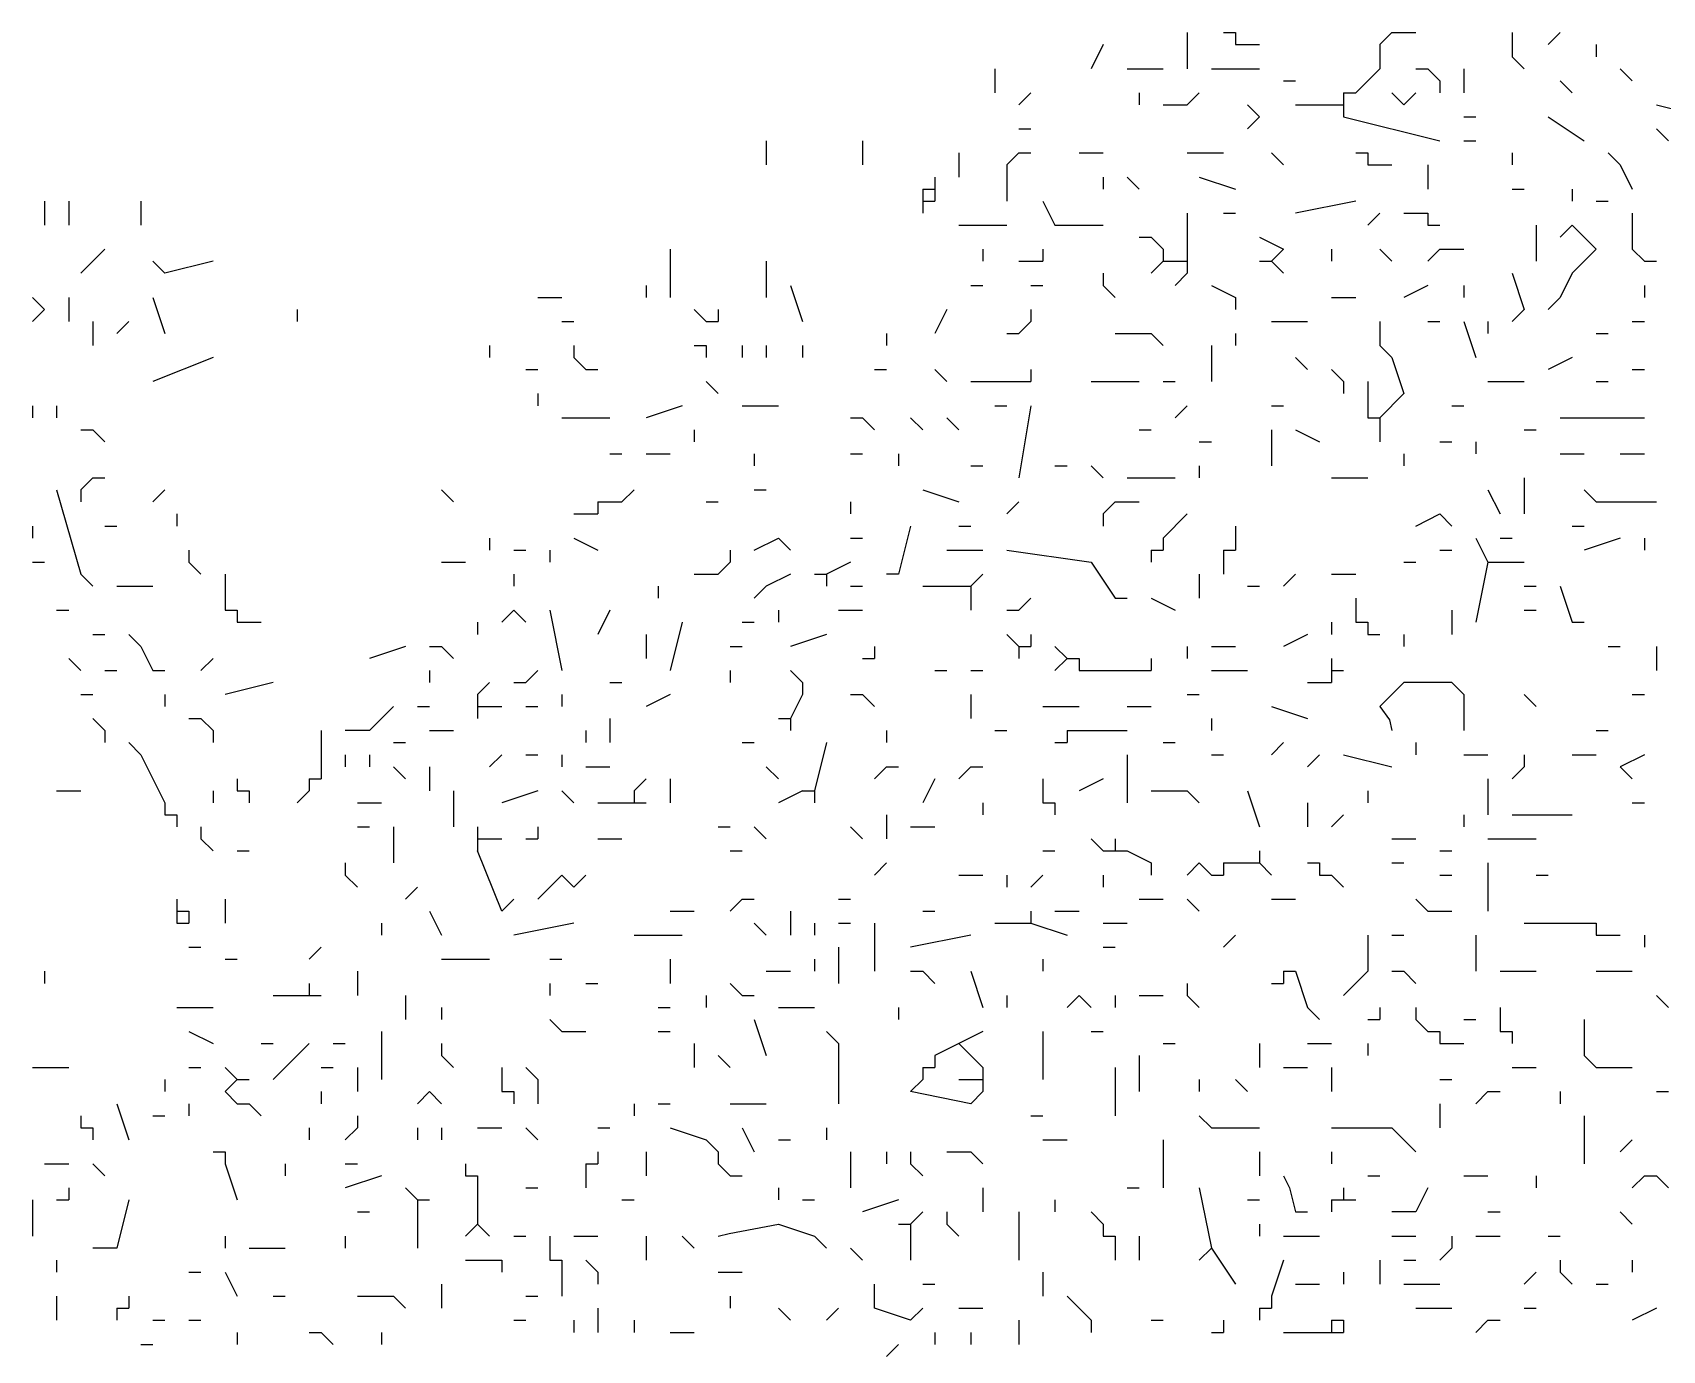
# Model space of a CAD drawing. Header units: inches. Extents: x 0 to 7.16, y 0 to 9.76.
# Drawn here: x 1.1 to 2.455, y 6.885 to 7.98 of the extents above; entities that cross this region are included whole.
import ezdxf

# ---------------------------------------------------------------- set-up
doc = ezdxf.new("R2010")
doc.units = ezdxf.units.IN
doc.header["$MEASUREMENT"] = 0

# ---------------------------------------------------------------- blocks, each defined once
blk = doc.blocks.new('drevoo')
at = {"linetype": 'Continuous'}
for points in [[(183.1402, -559.6401), (183.1302, -559.6601)], [(183.2102, -559.6301), (183.2102, -559.6601)], [(183.2402, -559.6301), (183.2502, -559.6301)], [(183.2502, -559.6301), (183.2502, -559.6401)], [(183.2502, -559.6401), (183.2602, -559.6401)], [(183.2602, -559.6401), (183.2702, -559.6401)], [(183.3702, -559.6401), (183.3702, -559.6601), (183.3502, -559.6801)], [(183.3802, -559.6301), (183.3702, -559.6401)], [(183.3802, -559.6301), (183.4002, -559.6301)], [(183.4802, -559.6301), (183.4802, -559.6501)], [(183.5202, -559.6301), (183.5102, -559.6401)], [(183.5502, -559.6401), (183.5502, -559.6501)], [(183.4802, -559.6501), (183.4902, -559.6601)], [(183.0502, -559.6601), (183.0502, -559.6801)], [(183.1602, -559.6601), (183.1902, -559.6601)], [(183.2302, -559.6601), (183.2702, -559.6601)], [(183.4002, -559.6601), (183.4102, -559.6601)], [(183.4102, -559.6601), (183.4202, -559.6701)], [(183.4402, -559.6601), (183.4402, -559.6801)], [(183.5702, -559.6601), (183.5802, -559.6701)], [(183.0802, -559.6801), (183.0702, -559.6901)], [(183.1702, -559.6801), (183.1702, -559.6901)], [(183.2202, -559.6801), (183.2102, -559.6901)], [(183.2902, -559.6701), (183.3002, -559.6701)], [(183.3402, -559.6801), (183.3402, -559.6901)], [(183.3402, -559.6801), (183.3502, -559.6801)], [(183.3802, -559.6801), (183.3902, -559.6901)], [(183.4002, -559.6801), (183.3902, -559.6901)], [(183.4202, -559.6701), (183.4202, -559.6801)], [(183.5202, -559.6701), (183.5302, -559.6801)], [(183.1902, -559.6901), (183.2102, -559.6901)], [(183.2602, -559.6901), (183.2702, -559.7001)], [(183.3002, -559.6901), (183.3302, -559.6901)], [(183.3302, -559.6901), (183.3402, -559.6901)], [(183.3402, -559.6901), (183.3402, -559.7001)], [(183.6002, -559.6901), (183.6402, -559.7001)], [(183.2702, -559.7001), (183.2602, -559.7101)], [(183.3402, -559.7001), (183.4202, -559.7201)], [(183.4402, -559.7001), (183.4502, -559.7001)], [(183.5102, -559.7001), (183.5402, -559.7201)], [(182.8602, -559.7201), (182.8602, -559.7401)], [(182.9402, -559.7201), (182.9402, -559.7401)], [(183.0702, -559.7101), (183.0802, -559.7101)], [(183.4402, -559.7201), (183.4502, -559.7201)], [(183.6002, -559.7101), (183.6102, -559.7201)], [(183.0202, -559.7301), (183.0202, -559.7501)], [(183.0702, -559.7301), (183.0602, -559.7401)], [(183.0702, -559.7301), (183.0802, -559.7301)], [(183.1202, -559.7301), (183.1402, -559.7301)], [(183.2102, -559.7301), (183.2402, -559.7301)], [(183.2802, -559.7301), (183.2902, -559.7401)], [(183.3502, -559.7301), (183.3602, -559.7301)], [(183.3602, -559.7301), (183.3602, -559.7401)], [(183.4802, -559.7301), (183.4802, -559.7401)], [(183.5602, -559.7301), (183.5702, -559.7401)], [(183.0002, -559.7501), (183.0002, -559.7601)], [(183.0602, -559.7401), (183.0602, -559.7701)], [(183.1402, -559.7501), (183.1402, -559.7601)], [(183.1602, -559.7501), (183.1702, -559.7601)], [(183.2202, -559.7501), (183.2502, -559.7601)], [(183.3602, -559.7401), (183.3702, -559.7401)], [(183.3702, -559.7401), (183.3802, -559.7401)], [(183.4102, -559.7401), (183.4102, -559.7601)], [(183.5702, -559.7401), (183.5802, -559.7601)], [(182.9902, -559.7601), (182.9902, -559.7701)], [(182.9902, -559.7601), (183.0002, -559.7601)], [(183.0002, -559.7601), (183.0002, -559.7701)], [(183.4802, -559.7601), (183.4902, -559.7601)], [(183.5302, -559.7601), (183.5302, -559.7701)], [(182.2602, -559.7701), (182.2602, -559.7901)], [(182.2802, -559.7701), (182.2802, -559.7901)], [(182.3402, -559.7701), (182.3402, -559.7901)], [(182.9902, -559.7701), (182.9902, -559.7801)], [(182.9902, -559.7701), (183.0002, -559.7701)], [(183.0902, -559.7701), (183.1002, -559.7901), (183.1402, -559.7901)], [(183.3502, -559.7701), (183.3002, -559.7801)], [(183.5502, -559.7701), (183.5602, -559.7701)], [(183.0202, -559.7901), (183.0602, -559.7901)], [(183.2102, -559.7801), (183.2102, -559.8101)], [(183.2402, -559.7801), (183.2502, -559.7801)], [(183.3702, -559.7801), (183.3602, -559.7901)], [(183.3902, -559.7801), (183.4002, -559.7801)], [(183.4002, -559.7801), (183.4102, -559.7801)], [(183.4102, -559.7801), (183.4102, -559.7901)], [(183.4102, -559.7901), (183.4202, -559.7901)], [(183.5002, -559.7901), (183.5002, -559.8201)], [(183.5302, -559.7901), (183.5202, -559.8001)], [(183.5302, -559.7901), (183.5502, -559.8101), (183.5402, -559.8201)], [(183.5802, -559.7801), (183.5802, -559.8101)], [(183.1702, -559.8001), (183.1802, -559.8001)], [(183.1802, -559.8001), (183.1902, -559.8101)], [(183.2702, -559.8001), (183.2902, -559.8101), (183.2802, -559.8201)], [(182.3102, -559.8101), (182.3002, -559.8201)], [(182.7802, -559.8101), (182.7802, -559.8501)], [(183.0402, -559.8101), (183.0402, -559.8201)], [(183.0902, -559.8101), (183.0902, -559.8201)], [(183.1902, -559.8101), (183.1902, -559.8201)], [(183.2102, -559.8101), (183.2102, -559.8201)], [(183.3302, -559.8101), (183.3302, -559.8201)], [(183.3702, -559.8101), (183.3802, -559.8201)], [(183.4202, -559.8101), (183.4102, -559.8201)], [(183.4202, -559.8101), (183.4402, -559.8101)], [(183.5802, -559.8101), (183.5902, -559.8201)], [(182.3002, -559.8201), (182.2902, -559.8301)], [(182.3502, -559.8201), (182.3602, -559.8301)], [(182.4002, -559.8201), (182.3602, -559.8301)], [(182.8602, -559.8201), (182.8602, -559.8501)], [(183.0702, -559.8201), (183.0802, -559.8201)], [(183.0802, -559.8201), (183.0902, -559.8201)], [(183.1402, -559.8301), (183.1402, -559.8401)], [(183.1902, -559.8201), (183.1802, -559.8301)], [(183.1902, -559.8201), (183.2002, -559.8201)], [(183.2002, -559.8201), (183.2102, -559.8201)], [(183.2102, -559.8301), (183.2002, -559.8401)], [(183.2102, -559.8201), (183.2102, -559.8301)], [(183.2702, -559.8201), (183.2802, -559.8201)], [(183.2802, -559.8201), (183.2902, -559.8301)], [(183.4802, -559.8301), (183.4902, -559.8601)], [(183.5302, -559.8301), (183.5202, -559.8501)], [(183.5402, -559.8201), (183.5302, -559.8301)], [(183.5902, -559.8201), (183.6002, -559.8201)], [(182.7602, -559.8401), (182.7602, -559.8501)], [(182.8802, -559.8401), (182.8902, -559.8701)], [(183.0302, -559.8401), (183.0402, -559.8401)], [(183.0802, -559.8401), (183.0902, -559.8401)], [(183.1402, -559.8401), (183.1502, -559.8501)], [(183.2302, -559.8401), (183.2502, -559.8501), (183.2502, -559.8601)], [(183.4102, -559.8401), (183.3902, -559.8501)], [(183.4402, -559.8401), (183.4402, -559.8501)], [(183.5902, -559.8401), (183.5902, -559.8501)], [(182.2502, -559.8501), (182.2602, -559.8601)], [(182.2802, -559.8501), (182.2802, -559.8701)], [(182.3502, -559.8501), (182.3602, -559.8801)], [(182.6702, -559.8501), (182.6902, -559.8501)], [(183.3302, -559.8501), (183.3502, -559.8501)], [(183.5202, -559.8501), (183.5102, -559.8601)], [(182.2602, -559.8601), (182.2502, -559.8701)], [(182.3002, -559.8701), (182.3002, -559.8901)], [(182.3302, -559.8701), (182.3202, -559.8801)], [(182.4702, -559.8601), (182.4702, -559.8701)], [(182.6902, -559.8701), (182.7002, -559.8701)], [(182.8002, -559.8601), (182.8102, -559.8701)], [(182.8102, -559.8701), (182.8202, -559.8701)], [(182.8202, -559.8601), (182.8202, -559.8701)], [(183.0102, -559.8601), (183.0002, -559.8801)], [(183.0802, -559.8701), (183.0702, -559.8801)], [(183.0802, -559.8601), (183.0802, -559.8701)], [(183.2802, -559.8701), (183.3102, -559.8701)], [(183.3702, -559.8701), (183.3702, -559.8901)], [(183.4102, -559.8701), (183.4202, -559.8701)], [(183.4402, -559.8701), (183.4502, -559.9001)], [(183.4602, -559.8701), (183.4602, -559.8801)], [(183.4902, -559.8601), (183.4802, -559.8701)], [(183.5802, -559.8701), (183.5902, -559.8701)], [(182.9602, -559.8801), (182.9602, -559.8901)], [(183.0602, -559.8801), (183.0702, -559.8801)], [(183.1502, -559.8801), (183.1802, -559.8801)], [(183.1802, -559.8801), (183.1902, -559.8901)], [(183.2502, -559.8801), (183.2502, -559.8901)], [(183.5502, -559.8801), (183.5602, -559.8801)], [(182.6302, -559.8901), (182.6302, -559.9001)], [(182.7002, -559.8901), (182.7002, -559.9001)], [(182.8002, -559.8901), (182.8102, -559.8901)], [(182.8102, -559.8901), (182.8102, -559.9001)], [(182.8402, -559.8901), (182.8402, -559.9001)], [(182.8602, -559.8901), (182.8602, -559.9001)], [(182.8902, -559.8901), (182.8902, -559.9001)], [(183.2302, -559.8901), (183.2302, -559.9201)], [(183.3702, -559.8901), (183.3802, -559.9001)], [(182.4002, -559.9001), (182.3502, -559.9201)], [(182.6602, -559.9101), (182.6702, -559.9101)], [(182.7002, -559.9001), (182.7102, -559.9101)], [(182.7102, -559.9101), (182.7202, -559.9101)], [(182.9502, -559.9101), (182.9602, -559.9101)], [(183.0002, -559.9101), (183.0102, -559.9201)], [(183.0802, -559.9101), (183.0802, -559.9201)], [(183.3002, -559.9001), (183.3102, -559.9101)], [(183.3302, -559.9101), (183.3402, -559.9201)], [(183.3802, -559.9001), (183.3902, -559.9301), (183.3702, -559.9501)], [(183.5302, -559.9001), (183.5102, -559.9101)], [(183.5802, -559.9101), (183.5902, -559.9101)], [(182.8102, -559.9201), (182.8202, -559.9301)], [(183.0302, -559.9201), (183.0702, -559.9201)], [(183.0702, -559.9201), (183.0802, -559.9201)], [(183.1302, -559.9201), (183.1702, -559.9201)], [(183.1902, -559.9201), (183.2002, -559.9201)], [(183.3402, -559.9201), (183.3402, -559.9301)], [(183.3602, -559.9201), (183.3602, -559.9401)], [(183.4602, -559.9201), (183.4902, -559.9201)], [(183.5502, -559.9201), (183.5602, -559.9201)], [(182.2502, -559.9401), (182.2502, -559.9501)], [(182.2702, -559.9401), (182.2702, -559.9501)], [(182.6702, -559.9301), (182.6702, -559.9401)], [(182.7902, -559.9401), (182.7602, -559.9501)], [(182.8402, -559.9401), (182.8702, -559.9401)], [(183.0502, -559.9401), (183.0602, -559.9401)], [(183.0802, -559.9401), (183.0702, -560.0001)], [(183.2102, -559.9401), (183.2002, -559.9501)], [(183.2802, -559.9401), (183.2902, -559.9401)], [(183.3602, -559.9401), (183.3602, -559.9501)], [(183.4302, -559.9401), (183.4402, -559.9401)], [(182.6902, -559.9501), (182.7302, -559.9501)], [(182.9302, -559.9501), (182.9402, -559.9501)], [(182.9402, -559.9501), (182.9502, -559.9601)], [(182.9802, -559.9501), (182.9902, -559.9601)], [(183.0102, -559.9501), (183.0202, -559.9601)], [(183.3602, -559.9501), (183.3702, -559.9501)], [(183.3702, -559.9501), (183.3702, -559.9601)], [(183.5202, -559.9501), (183.5902, -559.9501)], [(182.2902, -559.9601), (182.3002, -559.9601)], [(182.3002, -559.9601), (182.3102, -559.9701)], [(182.8002, -559.9601), (182.8002, -559.9701)], [(183.1702, -559.9601), (183.1802, -559.9601)], [(183.2802, -559.9601), (183.2802, -559.9901)], [(183.3002, -559.9601), (183.3202, -559.9701)], [(183.3702, -559.9601), (183.3702, -559.9701)], [(183.4902, -559.9601), (183.5002, -559.9601)], [(182.7302, -559.9801), (182.7402, -559.9801)], [(182.7602, -559.9801), (182.7802, -559.9801)], [(182.8502, -559.9801), (182.8502, -559.9901)], [(182.9302, -559.9801), (182.9402, -559.9801)], [(182.9702, -559.9801), (182.9702, -559.9901)], [(183.2202, -559.9701), (183.2302, -559.9701)], [(183.3902, -559.9801), (183.3902, -559.9901)], [(183.4202, -559.9701), (183.4302, -559.9701)], [(183.4502, -559.9701), (183.4502, -559.9801)], [(183.5202, -559.9801), (183.5402, -559.9801)], [(183.5702, -559.9801), (183.5902, -559.9801)], [(183.0302, -559.9901), (183.0402, -559.9901)], [(183.1002, -559.9901), (183.1102, -559.9901)], [(183.1302, -559.9901), (183.1402, -560.0001)], [(183.2202, -559.9901), (183.2202, -560.0001)], [(182.3002, -560.0001), (182.2902, -560.0101)], [(182.3002, -560.0001), (182.3102, -560.0001)], [(183.1602, -560.0001), (183.2002, -560.0001)], [(183.3302, -560.0001), (183.3602, -560.0001)], [(183.4902, -560.0001), (183.4902, -560.0301)], [(182.2702, -560.0101), (182.2902, -560.0801)], [(182.2902, -560.0101), (182.2902, -560.0201)], [(182.3602, -560.0101), (182.3502, -560.0201)], [(182.5902, -560.0101), (182.6002, -560.0201)], [(182.7202, -560.0201), (182.7202, -560.0301)], [(182.7202, -560.0201), (182.7302, -560.0201)], [(182.7302, -560.0201), (182.7402, -560.0201)], [(182.7502, -560.0101), (182.7402, -560.0201)], [(182.8102, -560.0201), (182.8202, -560.0201)], [(182.8502, -560.0101), (182.8602, -560.0101)], [(182.9302, -560.0201), (182.9302, -560.0301)], [(182.9902, -560.0101), (183.0202, -560.0201)], [(183.0702, -560.0201), (183.0602, -560.0301)], [(183.1502, -560.0201), (183.1402, -560.0301)], [(183.1502, -560.0201), (183.1702, -560.0201)], [(183.4602, -560.0101), (183.4702, -560.0301)], [(183.5402, -560.0101), (183.5502, -560.0201), (183.6002, -560.0201)], [(182.3702, -560.0301), (182.3702, -560.0401)], [(182.7002, -560.0301), (182.7102, -560.0301)], [(182.7102, -560.0301), (182.7202, -560.0301)], [(183.1402, -560.0301), (183.1402, -560.0401)], [(183.2102, -560.0301), (183.1902, -560.0501)], [(183.4002, -560.0401), (183.4202, -560.0301), (183.4302, -560.0401)], [(182.2502, -560.0401), (182.2502, -560.0501)], [(182.3102, -560.0401), (182.3202, -560.0401)], [(182.9802, -560.0401), (182.9702, -560.0801), (182.9602, -560.0801)], [(183.0202, -560.0401), (183.0302, -560.0401)], [(183.2502, -560.0401), (183.2502, -560.0501)], [(183.5302, -560.0401), (183.5402, -560.0401)], [(182.3802, -560.0601), (182.3802, -560.0701)], [(182.6302, -560.0501), (182.6302, -560.0601)], [(182.6502, -560.0601), (182.6602, -560.0601)], [(182.6802, -560.0601), (182.6802, -560.0701)], [(182.7002, -560.0501), (182.7202, -560.0601)], [(182.8302, -560.0601), (182.8302, -560.0701)], [(182.8502, -560.0601), (182.8702, -560.0501), (182.8802, -560.0601)], [(182.9302, -560.0501), (182.9402, -560.0501)], [(183.0102, -560.0601), (183.0402, -560.0601)], [(183.0602, -560.0601), (183.1302, -560.0701), (183.1502, -560.1001), (183.1602, -560.1001)], [(183.1802, -560.0601), (183.1802, -560.0701)], [(183.1802, -560.0601), (183.1902, -560.0601)], [(183.1902, -560.0501), (183.1902, -560.0601)], [(183.2402, -560.0601), (183.2402, -560.0701)], [(183.2402, -560.0601), (183.2502, -560.0601)], [(183.2502, -560.0501), (183.2502, -560.0601)], [(183.4202, -560.0601), (183.4302, -560.0601)], [(183.4502, -560.0501), (183.4602, -560.0701)], [(183.4702, -560.0501), (183.4802, -560.0501)], [(183.5702, -560.0501), (183.5402, -560.0601)], [(183.5902, -560.0501), (183.5902, -560.0601)], [(182.2502, -560.0701), (182.2602, -560.0701)], [(182.3802, -560.0701), (182.3902, -560.0801)], [(182.5902, -560.0701), (182.6102, -560.0701)], [(182.8302, -560.0701), (182.8202, -560.0801)], [(182.9302, -560.0701), (182.9102, -560.0801)], [(183.2402, -560.0701), (183.2402, -560.0801)], [(183.3902, -560.0701), (183.4002, -560.0701)], [(183.4602, -560.0701), (183.4502, -560.1201)], [(183.4602, -560.0701), (183.4902, -560.0701)], [(182.2902, -560.0801), (182.3002, -560.0901)], [(182.4102, -560.0801), (182.4102, -560.1001)], [(182.6502, -560.0801), (182.6502, -560.0901)], [(182.8002, -560.0801), (182.8202, -560.0801)], [(182.8802, -560.0801), (182.8602, -560.0901)], [(182.9002, -560.0801), (182.9102, -560.0801)], [(182.9102, -560.0801), (182.9102, -560.0901)], [(183.0402, -560.0801), (183.0302, -560.0901)], [(183.2202, -560.0801), (183.2202, -560.1001)], [(183.3002, -560.0801), (183.2902, -560.0901)], [(183.3302, -560.0801), (183.3502, -560.0801)], [(182.3202, -560.0901), (182.3502, -560.0901)], [(182.4102, -560.1001), (182.4102, -560.1101)], [(182.7702, -560.0901), (182.7702, -560.1001)], [(182.8602, -560.0901), (182.8502, -560.1001)], [(182.9302, -560.0901), (182.9402, -560.0901)], [(182.9902, -560.0901), (183.0202, -560.0901)], [(183.0202, -560.0901), (183.0302, -560.0901)], [(183.0302, -560.0901), (183.0302, -560.1001)], [(183.0302, -560.1001), (183.0302, -560.1101)], [(183.0802, -560.1001), (183.0702, -560.1101)], [(183.1802, -560.1001), (183.2002, -560.1101)], [(183.2602, -560.0901), (183.2702, -560.0901)], [(183.3502, -560.1001), (183.3502, -560.1101)], [(183.4902, -560.0901), (183.5002, -560.0901)], [(183.5202, -560.0901), (183.5302, -560.1201), (183.5402, -560.1201)], [(182.2702, -560.1101), (182.2802, -560.1101)], [(182.4102, -560.1101), (182.4202, -560.1101)], [(182.4202, -560.1101), (182.4202, -560.1201)], [(182.6402, -560.1201), (182.6502, -560.1101), (182.6602, -560.1201)], [(182.6802, -560.1101), (182.6902, -560.1601)], [(182.7302, -560.1101), (182.7202, -560.1301)], [(182.8702, -560.1101), (182.8702, -560.1201)], [(182.9202, -560.1101), (182.9402, -560.1101)], [(183.0602, -560.1101), (183.0702, -560.1101)], [(183.3502, -560.1101), (183.3502, -560.1201)], [(183.4302, -560.1101), (183.4302, -560.1301)], [(183.4902, -560.1101), (183.5002, -560.1101)], [(182.4202, -560.1201), (182.4302, -560.1201)], [(182.4302, -560.1201), (182.4402, -560.1201)], [(182.6202, -560.1201), (182.6202, -560.1301)], [(182.7902, -560.1201), (182.7802, -560.1601)], [(182.8402, -560.1201), (182.8502, -560.1201)], [(183.3302, -560.1201), (183.3302, -560.1301)], [(183.3502, -560.1201), (183.3602, -560.1201)], [(183.3602, -560.1201), (183.3602, -560.1301)], [(182.3002, -560.1301), (182.3102, -560.1301)], [(182.3302, -560.1301), (182.3402, -560.1401)], [(182.3402, -560.1401), (182.3502, -560.1601), (182.3602, -560.1601)], [(182.5602, -560.1401), (182.5302, -560.1501)], [(182.5802, -560.1401), (182.5902, -560.1401)], [(182.5902, -560.1401), (182.6002, -560.1501)], [(182.7602, -560.1301), (182.7602, -560.1501)], [(182.8302, -560.1401), (182.8402, -560.1401)], [(182.9102, -560.1301), (182.8802, -560.1401)], [(182.9502, -560.1401), (182.9502, -560.1501)], [(183.0602, -560.1301), (183.0702, -560.1401)], [(183.0702, -560.1401), (183.0702, -560.1501)], [(183.0702, -560.1401), (183.0802, -560.1401)], [(183.0802, -560.1301), (183.0802, -560.1401)], [(183.1002, -560.1401), (183.1102, -560.1501)], [(183.2102, -560.1401), (183.2102, -560.1501)], [(183.2302, -560.1401), (183.2502, -560.1401)], [(183.3102, -560.1301), (183.2902, -560.1401)], [(183.3602, -560.1301), (183.3702, -560.1301)], [(183.3902, -560.1301), (183.3902, -560.1401)], [(183.5602, -560.1401), (183.5702, -560.1401)], [(183.6002, -560.1401), (183.6002, -560.1601)], [(182.2802, -560.1501), (182.2902, -560.1601)], [(182.4002, -560.1501), (182.3902, -560.1601)], [(182.9402, -560.1501), (182.9502, -560.1501)], [(183.1102, -560.1501), (183.1002, -560.1601)], [(183.1102, -560.1501), (183.1202, -560.1501)], [(183.1202, -560.1501), (183.1202, -560.1601)], [(183.1802, -560.1501), (183.1802, -560.1601)], [(183.3302, -560.1501), (183.3302, -560.1601)], [(182.3102, -560.1601), (182.3202, -560.1601)], [(182.4502, -560.1701), (182.4102, -560.1801)], [(182.5802, -560.1601), (182.5802, -560.1701)], [(182.6302, -560.1701), (182.6202, -560.1801)], [(182.6502, -560.1701), (182.6602, -560.1701)], [(182.6702, -560.1601), (182.6602, -560.1701)], [(182.7302, -560.1701), (182.7402, -560.1701)], [(182.8302, -560.1601), (182.8302, -560.1701)], [(182.8802, -560.1601), (182.8902, -560.1701)], [(182.8902, -560.1701), (182.8902, -560.1801)], [(183.0002, -560.1601), (183.0102, -560.1601)], [(183.0302, -560.1601), (183.0402, -560.1601)], [(183.1202, -560.1601), (183.1302, -560.1601)], [(183.1302, -560.1601), (183.1702, -560.1601)], [(183.1702, -560.1601), (183.1802, -560.1601)], [(183.2302, -560.1601), (183.2602, -560.1601)], [(183.3102, -560.1701), (183.3202, -560.1701)], [(183.3202, -560.1701), (183.3302, -560.1701)], [(183.3302, -560.1601), (183.3302, -560.1701)], [(183.3302, -560.1601), (183.3402, -560.1601)], [(183.4302, -560.1701), (183.3902, -560.1701), (183.3702, -560.1901), (183.3782, -560.2011), (183.3802, -560.2101)], [(183.4302, -560.1701), (183.4402, -560.1801)], [(182.2902, -560.1801), (182.3002, -560.1801)], [(182.3602, -560.1801), (182.3602, -560.1901)], [(182.6202, -560.1801), (182.6202, -560.1901)], [(182.6902, -560.1801), (182.6902, -560.1901)], [(182.7802, -560.1801), (182.7602, -560.1901)], [(182.8902, -560.1801), (182.8802, -560.2001)], [(182.9302, -560.1801), (182.9402, -560.1801)], [(182.9402, -560.1801), (182.9502, -560.1901)], [(183.0302, -560.1801), (183.0302, -560.2001)], [(183.2102, -560.1801), (183.2202, -560.1801)], [(183.4402, -560.1801), (183.4402, -560.2101)], [(183.4902, -560.1801), (183.5002, -560.1901)], [(183.5802, -560.1801), (183.5902, -560.1801)], [(182.5502, -560.1901), (182.5302, -560.2101), (182.5102, -560.2101)], [(182.5702, -560.1901), (182.5802, -560.1901)], [(182.6202, -560.1901), (182.6202, -560.2001)], [(182.6202, -560.1901), (182.6302, -560.1901)], [(182.6302, -560.1901), (182.6402, -560.1901)], [(182.6602, -560.1901), (182.6702, -560.1901)], [(183.0902, -560.1901), (183.1202, -560.1901)], [(183.1602, -560.1901), (183.1802, -560.1901)], [(183.2802, -560.1901), (183.3102, -560.2001)], [(182.3002, -560.2001), (182.3102, -560.2101)], [(182.3102, -560.2101), (182.3102, -560.2201)], [(182.3802, -560.2001), (182.3902, -560.2001)], [(182.3902, -560.2001), (182.4002, -560.2101)], [(182.4002, -560.2101), (182.4002, -560.2201)], [(182.4902, -560.2101), (182.4902, -560.2401)], [(182.5802, -560.2101), (182.6002, -560.2101)], [(182.7102, -560.2101), (182.7102, -560.2201)], [(182.7302, -560.2001), (182.7302, -560.2201)], [(182.8702, -560.2001), (182.8802, -560.2001)], [(182.8802, -560.2001), (182.8802, -560.2101)], [(182.9602, -560.2101), (182.9602, -560.2201)], [(183.0502, -560.2101), (183.0602, -560.2101)], [(183.1102, -560.2101), (183.1102, -560.2201)], [(183.1102, -560.2101), (183.1202, -560.2101)], [(183.1202, -560.2101), (183.1602, -560.2101)], [(183.2302, -560.2001), (183.2302, -560.2101)], [(183.5502, -560.2101), (183.5602, -560.2101)], [(182.3302, -560.2201), (182.3402, -560.2301)], [(182.5502, -560.2201), (182.5602, -560.2201)], [(182.8402, -560.2201), (182.8502, -560.2201)], [(182.9102, -560.2201), (182.9002, -560.2601)], [(183.1002, -560.2201), (183.1102, -560.2201)], [(183.1902, -560.2201), (183.2002, -560.2201)], [(183.2902, -560.2201), (183.2802, -560.2301)], [(183.4002, -560.2201), (183.4002, -560.2301)], [(182.3402, -560.2301), (182.3602, -560.2701)], [(182.5102, -560.2301), (182.5102, -560.2401)], [(182.5302, -560.2301), (182.5302, -560.2401)], [(182.6402, -560.2301), (182.6302, -560.2401)], [(182.6602, -560.2301), (182.6702, -560.2301)], [(182.6902, -560.2301), (182.6902, -560.2401)], [(183.1602, -560.2301), (183.1602, -560.2701)], [(183.2302, -560.2301), (183.2402, -560.2301)], [(183.3202, -560.2301), (183.3102, -560.2401)], [(183.3402, -560.2301), (183.3802, -560.2401)], [(183.4402, -560.2301), (183.4602, -560.2301)], [(183.4902, -560.2301), (183.4902, -560.2401)], [(183.5302, -560.2301), (183.5502, -560.2301)], [(183.5902, -560.2301), (183.5702, -560.2401)], [(182.4202, -560.2501), (182.4202, -560.2601)], [(182.4802, -560.2501), (182.4802, -560.2601)], [(182.4802, -560.2501), (182.4902, -560.2501)], [(182.4902, -560.2401), (182.4902, -560.2501)], [(182.5502, -560.2401), (182.5602, -560.2501)], [(182.5802, -560.2401), (182.5802, -560.2601)], [(182.7102, -560.2401), (182.7302, -560.2401)], [(182.7602, -560.2501), (182.7502, -560.2601)], [(182.7802, -560.2501), (182.7802, -560.2701)], [(182.8602, -560.2401), (182.8702, -560.2501)], [(182.9602, -560.2401), (182.9502, -560.2501)], [(182.9602, -560.2401), (182.9702, -560.2401)], [(183.0002, -560.2501), (182.9902, -560.2701)], [(183.0302, -560.2401), (183.0202, -560.2501)], [(183.0302, -560.2401), (183.0402, -560.2401)], [(183.0902, -560.2501), (183.0902, -560.2601)], [(183.1402, -560.2501), (183.1202, -560.2601)], [(183.4602, -560.2501), (183.4602, -560.2801)], [(183.4902, -560.2401), (183.4802, -560.2501)], [(183.5702, -560.2401), (183.5802, -560.2501)], [(182.2702, -560.2601), (182.2902, -560.2601)], [(182.4002, -560.2601), (182.4002, -560.2701)], [(182.4202, -560.2601), (182.4302, -560.2601)], [(182.4302, -560.2601), (182.4302, -560.2701)], [(182.4802, -560.2601), (182.4702, -560.2701)], [(182.6002, -560.2601), (182.6002, -560.2901)], [(182.6702, -560.2601), (182.6402, -560.2701)], [(182.6902, -560.2601), (182.7002, -560.2701)], [(182.7502, -560.2601), (182.7502, -560.2701)], [(182.8902, -560.2601), (182.8702, -560.2701)], [(182.8902, -560.2601), (182.9002, -560.2601)], [(182.9002, -560.2601), (182.9002, -560.2701)], [(183.0902, -560.2601), (183.0902, -560.2701)], [(183.1802, -560.2601), (183.2102, -560.2601)], [(183.2102, -560.2601), (183.2202, -560.2701)], [(183.2602, -560.2601), (183.2702, -560.2901)], [(183.3602, -560.2601), (183.3602, -560.2701)], [(182.3602, -560.2701), (182.3602, -560.2801)], [(182.5202, -560.2701), (182.5402, -560.2701)], [(182.7202, -560.2701), (182.7402, -560.2701)], [(182.7402, -560.2701), (182.7502, -560.2701)], [(182.7502, -560.2701), (182.7602, -560.2701)], [(183.0402, -560.2701), (183.0402, -560.2801)], [(183.0902, -560.2701), (183.1002, -560.2701)], [(183.1002, -560.2701), (183.1002, -560.2801)], [(183.3102, -560.2701), (183.3102, -560.2901)], [(183.5802, -560.2701), (183.5902, -560.2701)], [(182.3602, -560.2801), (182.3702, -560.2801)], [(182.3702, -560.2801), (182.3702, -560.2901)], [(182.3902, -560.2901), (182.3902, -560.3001)], [(182.5202, -560.2901), (182.5302, -560.2901)], [(182.5502, -560.2901), (182.5502, -560.3201)], [(182.6202, -560.2901), (182.6202, -560.3001)], [(182.6702, -560.2901), (182.6702, -560.3001)], [(182.8202, -560.2901), (182.8302, -560.2901)], [(182.8502, -560.2901), (182.8602, -560.3001)], [(182.9302, -560.2901), (182.9402, -560.3001)], [(182.9602, -560.2801), (182.9602, -560.3001)], [(182.9802, -560.2901), (183.0002, -560.2901)], [(183.3402, -560.2801), (183.3302, -560.2901)], [(183.4402, -560.2801), (183.4402, -560.2901)], [(183.4802, -560.2801), (183.5302, -560.2801)], [(182.3902, -560.3001), (182.4002, -560.3101)], [(182.6202, -560.3001), (182.6202, -560.3101)], [(182.6202, -560.3001), (182.6302, -560.3001)], [(182.6302, -560.3001), (182.6402, -560.3001)], [(182.6602, -560.3001), (182.6702, -560.3001)], [(182.7202, -560.3001), (182.7402, -560.3001)], [(183.1302, -560.3001), (183.1402, -560.3101)], [(183.1502, -560.3001), (183.1502, -560.3101)], [(183.3802, -560.3001), (183.4002, -560.3001)], [(183.4602, -560.3001), (183.5002, -560.3001)], [(182.4202, -560.3101), (182.4302, -560.3101)], [(182.6502, -560.3501), (182.6402, -560.3601), (182.6202, -560.3101)], [(182.8302, -560.3101), (182.8402, -560.3101)], [(183.0902, -560.3101), (183.1002, -560.3101)], [(183.1402, -560.3101), (183.1502, -560.3101)], [(183.1502, -560.3101), (183.1602, -560.3101)], [(183.1602, -560.3101), (183.1802, -560.3201), (183.1802, -560.3301)], [(183.2702, -560.3101), (183.2702, -560.3201)], [(183.4202, -560.3101), (183.4302, -560.3101)], [(182.5102, -560.3201), (182.5102, -560.3301)], [(182.5102, -560.3301), (182.5202, -560.3401)], [(182.7002, -560.3401), (182.6902, -560.3301), (182.6702, -560.3501)], [(182.7102, -560.3301), (182.7002, -560.3401)], [(182.9602, -560.3201), (182.9502, -560.3301)], [(183.0202, -560.3301), (183.0402, -560.3301)], [(183.0602, -560.3301), (183.0602, -560.3401)], [(183.0902, -560.3301), (183.0802, -560.3401)], [(183.1402, -560.3301), (183.1402, -560.3401)], [(183.2202, -560.3201), (183.2102, -560.3301)], [(183.2202, -560.3201), (183.2302, -560.3301)], [(183.2302, -560.3301), (183.2402, -560.3301)], [(183.2402, -560.3201), (183.2402, -560.3301)], [(183.2402, -560.3201), (183.2502, -560.3201)], [(183.2502, -560.3201), (183.2602, -560.3201)], [(183.2602, -560.3201), (183.2702, -560.3201)], [(183.2702, -560.3201), (183.2802, -560.3301)], [(183.3102, -560.3201), (183.3202, -560.3201)], [(183.3202, -560.3201), (183.3202, -560.3301)], [(183.3202, -560.3301), (183.3302, -560.3301)], [(183.3302, -560.3301), (183.3402, -560.3401)], [(183.3802, -560.3201), (183.3902, -560.3201)], [(183.4202, -560.3301), (183.4302, -560.3301)], [(183.4602, -560.3201), (183.4602, -560.3601)], [(183.5002, -560.3301), (183.5102, -560.3301)], [(182.5702, -560.3401), (182.5602, -560.3501)], [(182.3702, -560.3501), (182.3702, -560.3601)], [(182.3702, -560.3601), (182.3702, -560.3701)], [(182.3702, -560.3601), (182.3802, -560.3601)], [(182.3802, -560.3601), (182.3802, -560.3701)], [(182.4102, -560.3501), (182.4102, -560.3701)], [(182.5802, -560.3601), (182.5902, -560.3801)], [(182.7802, -560.3601), (182.8002, -560.3601)], [(182.8402, -560.3501), (182.8302, -560.3601)], [(182.8402, -560.3501), (182.8502, -560.3501)], [(182.8802, -560.3601), (182.8802, -560.3801)], [(182.9202, -560.3501), (182.9302, -560.3501)], [(182.9902, -560.3601), (183.0002, -560.3601)], [(183.0802, -560.3601), (183.0802, -560.3701)], [(183.1002, -560.3601), (183.1202, -560.3601)], [(183.1702, -560.3501), (183.1902, -560.3501)], [(183.2102, -560.3501), (183.2202, -560.3601)], [(183.2802, -560.3501), (183.3002, -560.3501)], [(183.4002, -560.3501), (183.4102, -560.3601)], [(183.4102, -560.3601), (183.4302, -560.3601)], [(182.3702, -560.3701), (182.3802, -560.3701)], [(182.5402, -560.3701), (182.5402, -560.3801)], [(182.7002, -560.3701), (182.6502, -560.3801)], [(182.8502, -560.3701), (182.8602, -560.3801)], [(182.9002, -560.3701), (182.9002, -560.3801)], [(182.9202, -560.3701), (182.9302, -560.3701)], [(182.9502, -560.3701), (182.9502, -560.4101)], [(183.0502, -560.3701), (183.0702, -560.3701)], [(183.0702, -560.3701), (183.0802, -560.3701)], [(183.0802, -560.3701), (183.1102, -560.3801)], [(183.1402, -560.3701), (183.1602, -560.3701)], [(183.4902, -560.3701), (183.5402, -560.3701)], [(183.5402, -560.3701), (183.5502, -560.3701)], [(183.5502, -560.3701), (183.5502, -560.3801)], [(182.7502, -560.3801), (182.7902, -560.3801)], [(183.0302, -560.3801), (182.9802, -560.3901)], [(183.2502, -560.3801), (183.2402, -560.3901)], [(183.3602, -560.3801), (183.3602, -560.4101), (183.3402, -560.4301)], [(183.3802, -560.3801), (183.3902, -560.3801)], [(183.4502, -560.3801), (183.4502, -560.4101)], [(183.5502, -560.3801), (183.5602, -560.3801)], [(183.5602, -560.3801), (183.5702, -560.3801)], [(183.5902, -560.3801), (183.5902, -560.3901)], [(182.3802, -560.3901), (182.3902, -560.3901)], [(182.4102, -560.4001), (182.4202, -560.4001)], [(182.4902, -560.3901), (182.4802, -560.4001)], [(182.5902, -560.4001), (182.6302, -560.4001)], [(182.6802, -560.4001), (182.6902, -560.4001)], [(182.7802, -560.4001), (182.7802, -560.4201)], [(182.9002, -560.4001), (182.9002, -560.4101)], [(182.9202, -560.3901), (182.9202, -560.4201)], [(183.0902, -560.4001), (183.0902, -560.4101)], [(183.1402, -560.3901), (183.1502, -560.3901)], [(182.2602, -560.4101), (182.2602, -560.4201)], [(182.5202, -560.4101), (182.5202, -560.4301)], [(182.8602, -560.4101), (182.8802, -560.4101)], [(182.9802, -560.4101), (182.9902, -560.4101)], [(182.9902, -560.4101), (183.0002, -560.4201)], [(183.0302, -560.4101), (183.0402, -560.4401)], [(183.2902, -560.4101), (183.2902, -560.4201)], [(183.2902, -560.4101), (183.3002, -560.4101)], [(183.3002, -560.4101), (183.3102, -560.4401)], [(183.3802, -560.4101), (183.3902, -560.4101)], [(183.3902, -560.4101), (183.4002, -560.4201)], [(183.4702, -560.4101), (183.5002, -560.4101)], [(183.5502, -560.4101), (183.5802, -560.4101)], [(182.4802, -560.4201), (182.4802, -560.4301)], [(182.6802, -560.4201), (182.6802, -560.4301)], [(182.7102, -560.4201), (182.7202, -560.4201)], [(182.8302, -560.4201), (182.8402, -560.4301)], [(183.2102, -560.4201), (183.2102, -560.4301)], [(183.2802, -560.4201), (183.2902, -560.4201)], [(182.3702, -560.4401), (182.4002, -560.4401)], [(182.4502, -560.4301), (182.4702, -560.4301)], [(182.4702, -560.4301), (182.4802, -560.4301)], [(182.4802, -560.4301), (182.4902, -560.4301)], [(182.5602, -560.4301), (182.5602, -560.4501)], [(182.5902, -560.4401), (182.5902, -560.4501)], [(182.7702, -560.4401), (182.7802, -560.4401)], [(182.8102, -560.4301), (182.8102, -560.4401)], [(182.8402, -560.4301), (182.8502, -560.4301)], [(182.8702, -560.4401), (182.9002, -560.4401)], [(182.9702, -560.4401), (182.9702, -560.4501)], [(183.0602, -560.4301), (183.0602, -560.4401)], [(183.1202, -560.4301), (183.1102, -560.4401)], [(183.1202, -560.4301), (183.1302, -560.4401)], [(183.1502, -560.4301), (183.1502, -560.4401)], [(183.1702, -560.4301), (183.1902, -560.4301)], [(183.2102, -560.4301), (183.2202, -560.4401)], [(183.3102, -560.4401), (183.3202, -560.4501)], [(183.3702, -560.4401), (183.3702, -560.4501)], [(183.4002, -560.4401), (183.4002, -560.4501)], [(183.4702, -560.4401), (183.4702, -560.4501)], [(183.6002, -560.4301), (183.6102, -560.4401)], [(182.6802, -560.4501), (182.6902, -560.4601)], [(182.8502, -560.4501), (182.8602, -560.4801)], [(183.3602, -560.4501), (183.3702, -560.4501)], [(183.4002, -560.4501), (183.4102, -560.4601)], [(183.4402, -560.4501), (183.4502, -560.4501)], [(183.4702, -560.4501), (183.4702, -560.4601)], [(183.5402, -560.4501), (183.5402, -560.4801)], [(182.3802, -560.4601), (182.4002, -560.4701)], [(182.5402, -560.4601), (182.5402, -560.5001)], [(182.6902, -560.4601), (182.7102, -560.4601)], [(182.7702, -560.4601), (182.7802, -560.4601)], [(182.9102, -560.4601), (182.9202, -560.4701)], [(183.0402, -560.4601), (183.0202, -560.4701)], [(183.0902, -560.4601), (183.0902, -560.5001)], [(183.1302, -560.4601), (183.1402, -560.4601)], [(183.4102, -560.4601), (183.4202, -560.4601)], [(183.4202, -560.4601), (183.4202, -560.4701)], [(183.4702, -560.4601), (183.4802, -560.4601)], [(183.4802, -560.4601), (183.4802, -560.4701)], [(182.4402, -560.4701), (182.4502, -560.4701)], [(182.4802, -560.4701), (182.4602, -560.4901)], [(182.5002, -560.4701), (182.5102, -560.4701)], [(182.5902, -560.4701), (182.5902, -560.4801)], [(182.5902, -560.4801), (182.6002, -560.4901)], [(182.8002, -560.4701), (182.8002, -560.4901)], [(182.8202, -560.4801), (182.8302, -560.4901)], [(182.9202, -560.4701), (182.9202, -560.4801)], [(182.9202, -560.4801), (182.9202, -560.5201)], [(183.0202, -560.4701), (183.0002, -560.4801)], [(183.0002, -560.4801), (183.0002, -560.4901)], [(183.0202, -560.4701), (183.0402, -560.4901)], [(183.1702, -560.4801), (183.1702, -560.5101)], [(183.1902, -560.4701), (183.2002, -560.4701)], [(183.2702, -560.4701), (183.2702, -560.4901)], [(183.3102, -560.4701), (183.3302, -560.4701)], [(183.3602, -560.4701), (183.3602, -560.4801)], [(183.4202, -560.4701), (183.4302, -560.4701)], [(183.4302, -560.4701), (183.4402, -560.4701)], [(183.5402, -560.4801), (183.5502, -560.4901)], [(182.2502, -560.4901), (182.2802, -560.4901)], [(182.3802, -560.4901), (182.3902, -560.4901)], [(182.4102, -560.4901), (182.4202, -560.5001)], [(182.4602, -560.4901), (182.4502, -560.5001)], [(182.4902, -560.4901), (182.5002, -560.4901)], [(182.5202, -560.4901), (182.5202, -560.5101)], [(182.6402, -560.4901), (182.6402, -560.5001)], [(182.6602, -560.4901), (182.6702, -560.5001)], [(182.9902, -560.4901), (182.9902, -560.5001)], [(182.9902, -560.4901), (183.0002, -560.4901)], [(183.0402, -560.4901), (183.0402, -560.5001)], [(183.1502, -560.4901), (183.1502, -560.5301)], [(183.2902, -560.4901), (183.3102, -560.4901)], [(183.3302, -560.4901), (183.3302, -560.5101)], [(183.4802, -560.4901), (183.5002, -560.4901)], [(183.5502, -560.4901), (183.5802, -560.4901)], [(182.3602, -560.5001), (182.3602, -560.5101)], [(182.4202, -560.5001), (182.4102, -560.5101), (182.4202, -560.5201), (182.4302, -560.5201)], [(182.4202, -560.5001), (182.4302, -560.5001)], [(182.6402, -560.5001), (182.6402, -560.5101)], [(182.6702, -560.5001), (182.6702, -560.5201)], [(183.0402, -560.5101), (183.0302, -560.5201), (182.9802, -560.5101), (182.9902, -560.5001)], [(183.0202, -560.5001), (183.0302, -560.5001)], [(183.0302, -560.5001), (183.0402, -560.5001)], [(183.0402, -560.5001), (183.0402, -560.5101)], [(183.2202, -560.5001), (183.2202, -560.5101)], [(183.2502, -560.5001), (183.2602, -560.5101)], [(183.4202, -560.5001), (183.4302, -560.5001)], [(182.3202, -560.5201), (182.3302, -560.5501)], [(182.3802, -560.5201), (182.3802, -560.5301)], [(182.4302, -560.5201), (182.4402, -560.5301)], [(182.4902, -560.5101), (182.4902, -560.5201)], [(182.5802, -560.5101), (182.5702, -560.5201)], [(182.5802, -560.5101), (182.5902, -560.5201)], [(182.6402, -560.5101), (182.6502, -560.5101)], [(182.6502, -560.5101), (182.6502, -560.5201)], [(182.7502, -560.5201), (182.7502, -560.5301)], [(182.7702, -560.5201), (182.7802, -560.5201)], [(182.8302, -560.5201), (182.8602, -560.5201)], [(183.4202, -560.5201), (183.4202, -560.5401)], [(183.4602, -560.5101), (183.4502, -560.5201)], [(183.4602, -560.5101), (183.4702, -560.5101)], [(183.5202, -560.5101), (183.5202, -560.5201)], [(183.6002, -560.5101), (183.6102, -560.5101)], [(182.2902, -560.5301), (182.2902, -560.5401)], [(182.3502, -560.5301), (182.3602, -560.5301)], [(182.5202, -560.5301), (182.5202, -560.5401)], [(183.0802, -560.5301), (183.0902, -560.5301)], [(183.2202, -560.5301), (183.2302, -560.5401)], [(183.5402, -560.5301), (183.5402, -560.5701)], [(182.2902, -560.5401), (182.3002, -560.5401)], [(182.3002, -560.5401), (182.3002, -560.5501)], [(182.4802, -560.5401), (182.4802, -560.5501)], [(182.5202, -560.5401), (182.5102, -560.5501)], [(182.5702, -560.5401), (182.5702, -560.5501)], [(182.5902, -560.5401), (182.5902, -560.5501)], [(182.6202, -560.5401), (182.6402, -560.5401)], [(182.6602, -560.5401), (182.6702, -560.5501)], [(182.7202, -560.5401), (182.7302, -560.5401)], [(182.7802, -560.5401), (182.8102, -560.5501)], [(182.8402, -560.5401), (182.8502, -560.5601)], [(182.9102, -560.5401), (182.9102, -560.5501)], [(183.2302, -560.5401), (183.2702, -560.5401)], [(183.3302, -560.5401), (183.3802, -560.5401), (183.4002, -560.5601)], [(182.4002, -560.5601), (182.4102, -560.5601)], [(182.4102, -560.5601), (182.4102, -560.5701)], [(182.7202, -560.5601), (182.7202, -560.5701)], [(182.7602, -560.5601), (182.7602, -560.5801)], [(182.8102, -560.5501), (182.8202, -560.5601)], [(182.8202, -560.5601), (182.8202, -560.5701)], [(182.8702, -560.5501), (182.8802, -560.5501)], [(182.9302, -560.5601), (182.9302, -560.5901)], [(182.9602, -560.5601), (182.9602, -560.5701)], [(182.9802, -560.5601), (182.9802, -560.5701)], [(183.0102, -560.5601), (183.0302, -560.5601)], [(183.0302, -560.5601), (183.0402, -560.5701)], [(183.0902, -560.5501), (183.1102, -560.5501)], [(183.1902, -560.5501), (183.1902, -560.5901)], [(183.2702, -560.5601), (183.2702, -560.5801)], [(183.3302, -560.5601), (183.3302, -560.5701)], [(183.5802, -560.5501), (183.5702, -560.5601)], [(182.2602, -560.5701), (182.2802, -560.5701)], [(182.3002, -560.5701), (182.3102, -560.5801)], [(182.4102, -560.5701), (182.4202, -560.6001)], [(182.4602, -560.5701), (182.4602, -560.5801)], [(182.5102, -560.5701), (182.5202, -560.5701)], [(182.6102, -560.5701), (182.6102, -560.5801)], [(182.7102, -560.5701), (182.7102, -560.5801)], [(182.7102, -560.5701), (182.7202, -560.5701)], [(182.8202, -560.5701), (182.8302, -560.5801)], [(182.9802, -560.5701), (182.9902, -560.5801)], [(182.2802, -560.5901), (182.2802, -560.6001)], [(182.5402, -560.5801), (182.5102, -560.5901)], [(182.5602, -560.5901), (182.5702, -560.6001)], [(182.6102, -560.5801), (182.6202, -560.5801)], [(182.6202, -560.5801), (182.6202, -560.5901)], [(182.6202, -560.5901), (182.6202, -560.6201)], [(182.6602, -560.5901), (182.6702, -560.5901)], [(182.7102, -560.5801), (182.7102, -560.5901)], [(182.8302, -560.5801), (182.8402, -560.5801)], [(182.8702, -560.5901), (182.8702, -560.6001)], [(183.0402, -560.5901), (183.0402, -560.6101)], [(183.1602, -560.5901), (183.1702, -560.5901)], [(183.2202, -560.5901), (183.2302, -560.6401)], [(183.2902, -560.5801), (183.2952, -560.5901), (183.3002, -560.6101), (183.3102, -560.6101)], [(183.3402, -560.5901), (183.3402, -560.6001)], [(183.3602, -560.5801), (183.3702, -560.5801)], [(183.4102, -560.5901), (183.4002, -560.6101), (183.3802, -560.6101)], [(183.4402, -560.5801), (183.4602, -560.5801)], [(183.5002, -560.5801), (183.5002, -560.5901)], [(183.5902, -560.5801), (183.5802, -560.5901)], [(183.5902, -560.5801), (183.6002, -560.5801)], [(183.6002, -560.5801), (183.6102, -560.5901)], [(182.2502, -560.6001), (182.2502, -560.6301)], [(182.2702, -560.6001), (182.2802, -560.6001)], [(182.3302, -560.6001), (182.3202, -560.6401), (182.3002, -560.6401)], [(182.5702, -560.6001), (182.5702, -560.6401)], [(182.5702, -560.6001), (182.5802, -560.6001)], [(182.7402, -560.6001), (182.7502, -560.6001)], [(182.8902, -560.6001), (182.9002, -560.6001)], [(182.9702, -560.6001), (182.9402, -560.6101)], [(183.1002, -560.6001), (183.1002, -560.6101)], [(183.2602, -560.6001), (183.2702, -560.6001)], [(183.3302, -560.6001), (183.3302, -560.6101)], [(183.3302, -560.6001), (183.3402, -560.6001)], [(183.3402, -560.6001), (183.3502, -560.6001)], [(182.5202, -560.6101), (182.5302, -560.6101)], [(182.9902, -560.6101), (182.9802, -560.6201)], [(183.0102, -560.6101), (183.0102, -560.6201)], [(183.0702, -560.6101), (183.0702, -560.6501)], [(183.1302, -560.6101), (183.1402, -560.6201)], [(183.4602, -560.6101), (183.4702, -560.6101)], [(183.5702, -560.6101), (183.5802, -560.6201)], [(182.4102, -560.6301), (182.4102, -560.6401)], [(182.5102, -560.6301), (182.5102, -560.6401)], [(182.6202, -560.6201), (182.6102, -560.6301)], [(182.6202, -560.6201), (182.6302, -560.6301)], [(182.6502, -560.6301), (182.6602, -560.6301)], [(182.6802, -560.6301), (182.6802, -560.6401)], [(182.7002, -560.6301), (182.7202, -560.6301)], [(182.7602, -560.6301), (182.7602, -560.6501)], [(182.7902, -560.6301), (182.8002, -560.6401)], [(182.8202, -560.6301), (182.8292, -560.6281), (182.8702, -560.6201), (182.9002, -560.6301)], [(182.9002, -560.6301), (182.9102, -560.6401)], [(182.9702, -560.6201), (182.9802, -560.6201)], [(182.9802, -560.6201), (182.9802, -560.6301)], [(182.9802, -560.6301), (182.9802, -560.6501)], [(183.0102, -560.6201), (183.0202, -560.6301)], [(183.1402, -560.6201), (183.1402, -560.6301)], [(183.1402, -560.6301), (183.1502, -560.6301)], [(183.1502, -560.6301), (183.1502, -560.6401)], [(183.1702, -560.6301), (183.1702, -560.6501)], [(183.2702, -560.6201), (183.2702, -560.6301)], [(183.2902, -560.6301), (183.3202, -560.6301)], [(183.3802, -560.6301), (183.4002, -560.6301)], [(183.4302, -560.6301), (183.4302, -560.6401)], [(183.4502, -560.6301), (183.4702, -560.6301)], [(183.5102, -560.6301), (183.5202, -560.6301)], [(182.4302, -560.6401), (182.4602, -560.6401)], [(182.6802, -560.6401), (182.6802, -560.6501)], [(182.9302, -560.6401), (182.9402, -560.6501)], [(183.1502, -560.6401), (183.1502, -560.6501)], [(183.2302, -560.6401), (183.2202, -560.6501)], [(183.2302, -560.6401), (183.2502, -560.6701)], [(183.4302, -560.6401), (183.4202, -560.6501)], [(182.2702, -560.6501), (182.2702, -560.6601)], [(182.6102, -560.6501), (182.6302, -560.6501)], [(182.6302, -560.6501), (182.6402, -560.6501)], [(182.6402, -560.6501), (182.6402, -560.6601)], [(182.6802, -560.6501), (182.6902, -560.6501)], [(182.6902, -560.6501), (182.6902, -560.6601)], [(182.7102, -560.6501), (182.7202, -560.6601)], [(183.2902, -560.6501), (183.2802, -560.6801)], [(183.3702, -560.6501), (183.3702, -560.6701)], [(183.3902, -560.6501), (183.4002, -560.6501)], [(183.5202, -560.6501), (183.5202, -560.6601)], [(183.5802, -560.6501), (183.5802, -560.6601)], [(182.3802, -560.6601), (182.3902, -560.6601)], [(182.4102, -560.6601), (182.4202, -560.6801)], [(182.5902, -560.6701), (182.5902, -560.6901)], [(182.6902, -560.6601), (182.6902, -560.6801)], [(182.7202, -560.6601), (182.7202, -560.6701)], [(182.8202, -560.6601), (182.8402, -560.6601)], [(182.9902, -560.6901), (182.9802, -560.7001), (182.9502, -560.6901), (182.9502, -560.6701)], [(182.9902, -560.6701), (183.0002, -560.6701)], [(183.0902, -560.6601), (183.0902, -560.6801)], [(183.3002, -560.6701), (183.3202, -560.6701)], [(183.3402, -560.6601), (183.3402, -560.6701)], [(183.3902, -560.6701), (183.4202, -560.6701)], [(183.5002, -560.6601), (183.4902, -560.6701)], [(183.5202, -560.6601), (183.5302, -560.6701)], [(183.5502, -560.6701), (183.5602, -560.6701)], [(182.2702, -560.6801), (182.2702, -560.7001)], [(182.3302, -560.6801), (182.3302, -560.6901)], [(182.4502, -560.6801), (182.4602, -560.6801)], [(182.5202, -560.6801), (182.5502, -560.6801)], [(182.5502, -560.6801), (182.5602, -560.6901)], [(182.6602, -560.6801), (182.6702, -560.6801)], [(182.8302, -560.6801), (182.8302, -560.6901)], [(183.1102, -560.6801), (183.1202, -560.6901)], [(183.2802, -560.6801), (183.2802, -560.6901)], [(182.3202, -560.6901), (182.3202, -560.7001)], [(182.3202, -560.6901), (182.3302, -560.6901)], [(182.7202, -560.6901), (182.7202, -560.7101)], [(182.8702, -560.6901), (182.8802, -560.7001)], [(182.9202, -560.6901), (182.9102, -560.7001)], [(183.0202, -560.6901), (183.0402, -560.6901)], [(183.1202, -560.6901), (183.1302, -560.7001)], [(183.2702, -560.6901), (183.2702, -560.7001)], [(183.2702, -560.6901), (183.2802, -560.6901)], [(183.4002, -560.6901), (183.4302, -560.6901)], [(183.4902, -560.6901), (183.5002, -560.6901)], [(183.6002, -560.6901), (183.5802, -560.7001)], [(182.3502, -560.7001), (182.3602, -560.7001)], [(182.3802, -560.7001), (182.3902, -560.7001)], [(182.4202, -560.7101), (182.4202, -560.7201)], [(182.4802, -560.7101), (182.4902, -560.7101)], [(182.4902, -560.7101), (182.5002, -560.7201)], [(182.5402, -560.7101), (182.5402, -560.7201)], [(182.6502, -560.7001), (182.6602, -560.7001)], [(182.7002, -560.7001), (182.7002, -560.7101)], [(182.7502, -560.7001), (182.7502, -560.7101)], [(182.7802, -560.7101), (182.8002, -560.7101)], [(183.0002, -560.7101), (183.0002, -560.7201)], [(183.0302, -560.7101), (183.0302, -560.7201)], [(183.0702, -560.7001), (183.0702, -560.7201)], [(183.1302, -560.7001), (183.1302, -560.7101)], [(183.1802, -560.7001), (183.1902, -560.7001)], [(183.2302, -560.7101), (183.2402, -560.7101)], [(183.2402, -560.7001), (183.2402, -560.7101)], [(183.2902, -560.7101), (183.3202, -560.7101)], [(183.3202, -560.7101), (183.3302, -560.7101)], [(183.3302, -560.7001), (183.3302, -560.7101)], [(183.3302, -560.7001), (183.3402, -560.7001)], [(183.3302, -560.7101), (183.3402, -560.7101)], [(183.3402, -560.7001), (183.3402, -560.7101)], [(183.4602, -560.7001), (183.4502, -560.7101)], [(183.4602, -560.7001), (183.4702, -560.7001)], [(182.3402, -560.7201), (182.3502, -560.7201)], [(182.9702, -560.7201), (182.9602, -560.7301)]]:
    blk.add_lwpolyline(points, dxfattribs=at)
blk = doc.blocks.new('A$C347C32FF')
at = {"color": 1, "linetype": 'Continuous'}
blk.add_blockref('drevoo', (-181.1502, 567.6101), dxfattribs=at)

msp = doc.modelspace()

# ---------------------------------------------------------------- block references
msp.add_blockref('A$C347C32FF', (0, 0))

doc.saveas('drawing.dxf')
